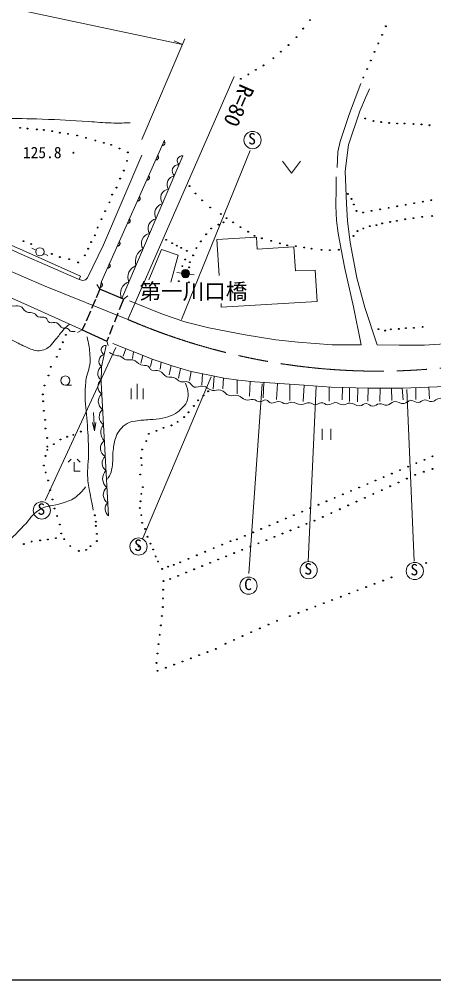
# Model space of a CAD drawing. Units: millimetres, scale not verified. Extents: x 40000 to 680000, y 20000 to 380000.
# Drawn here: x 393657 to 441728, y 205000 to 316409 of the extents above; entities that cross this region are included whole.
import ezdxf
from ezdxf.enums import TextEntityAlignment as Align

# ---------------------------------------------------------------- set-up
doc = ezdxf.new("R2010")
doc.units = ezdxf.units.MM
doc.header["$LTSCALE"] = 1000
doc.linetypes.add('CHAIN', pattern=[18.5, 12, -1.5, 3.5, -1.5])
for name, color, linetype, lineweight in [('M-BGD', 7, 'Continuous', 13), ('M-BMK', 2, 'CHAIN', 13), ('M-STR-HTXT', 7, 'Continuous', 13), ('M-STR-STR1', 1, 'Continuous', 25), ('M-TTL-BAND', 7, 'Continuous', 25)]:
    doc.layers.add(name, color=color, linetype=linetype, lineweight=lineweight)
doc.layers.add('M-BMK-HTXT', color=7, linetype='Continuous')
doc.styles.add('ＭＳ ゴシック', font='')
doc.styles.get('ＭＳ ゴシック').set_extended_font_data('MS Gothic')

msp = doc.modelspace()

# ---------------------------------------------------------------- hatches: boundary and pattern name
at = {"layer": 'M-BGD'}
msp.add_hatch(color=256, dxfattribs=at).paths.add_polyline_path([(413411, 286905, 0.94189), (412461, 286962, 0.02992), (412458, 286905, 0.93275)])

# ---------------------------------------------------------------- linework, layer by layer
for p, q in [((431952, 305458), (433284, 308962)), ((434274, 308339), (433811, 307308)), ((433811, 307308), (433138, 305752)), ((430859, 302219), (431952, 305458)), ((433138, 305752), (431834, 301840)), ((403197, 285972), (410516, 302382)), ((430621, 301027), (430859, 302219)), ((420435, 301195), (412473, 281585)), ((430522, 299219), (430621, 301027)), ((431834, 301840), (431456, 298770)), ((403420, 290254), (407879, 300643)), ((405563, 284022), (412644, 300552)), ((424171, 299963), (425221, 298563)), ((425221, 298563), (426271, 299963)), ((431456, 298770), (431603, 295006)), ((430424, 296793), (430424, 298125)), ((430382, 294774), (430424, 296793)), ((430466, 293064), (430382, 294774)), ((431603, 295006), (431729, 293008)), ((430635, 291606), (430466, 293064)), ((431729, 293008), (432045, 290526)), ((387306, 292030), (393888, 289169)), ((387442, 292541), (394053, 289609)), ((416559, 290841), (421157, 291126)), ((416840, 286687), (416559, 290841)), ((421157, 291126), (421255, 289752)), ((430971, 289699), (430635, 291606)), ((395623, 289633), (395137, 289857)), ((401577, 286407), (403420, 290254)), ((408670, 286173), (410142, 289706)), ((410142, 289706), (412098, 289033)), ((421255, 289752), (425517, 290018)), ((425517, 290018), (425700, 287228)), ((431420, 287484), (430971, 289699)), ((432045, 290526), (432823, 286404)), ((393888, 289169), (400596, 286204)), ((394053, 289609), (400764, 286590)), ((396967, 288992), (396485, 289225)), ((412098, 289033), (411257, 285900)), ((432436, 283066), (431420, 287484)), ((386990, 286576), (393832, 283596)), ((400764, 286590), (400596, 286204)), ((401340, 286189), (401577, 286407)), ((412461, 286962), (411929, 287026)), ((413937, 286765), (413406, 286839)), ((425700, 287228), (427957, 287299)), ((427957, 287299), (428195, 283653)), ((432823, 286404), (433727, 282977)), ((400596, 286204), (401035, 286120)), ((401035, 286120), (401340, 286189)), ((402642, 285655), (403004, 285084)), ((403004, 285084), (403197, 285972)), ((405748, 283945), (406244, 284331)), ((393832, 283596), (400975, 280392)), ((406438, 283762), (410265, 282184)), ((417090, 282998), (417061, 283424)), ((428195, 283653), (417090, 282998)), ((433314, 278630), (432436, 283066)), ((410265, 282184), (412873, 281322)), ((433727, 282977), (435178, 278644)), ((412873, 281322), (415649, 280607)), ((400975, 280392), (400421, 280091)), ((415649, 280607), (419855, 279787)), ((419855, 279787), (423430, 279240)), ((403744, 278577), (403197, 276108)), ((403953, 278583), (403811, 279059)), ((404526, 278795), (409191, 276926)), ((423430, 279240), (425996, 278967)), ((425996, 278967), (429949, 278630)), ((429949, 278630), (433314, 278630)), ((435178, 278644), (437702, 278602)), ((437702, 278602), (440646, 278602)), ((440646, 278602), (444221, 278855)), ((404869, 278330), (396670, 260593)), ((406017, 278197), (405703, 277324)), ((406894, 277846), (406787, 277071)), ((407996, 277405), (407778, 276529)), ((409064, 276976), (408862, 276146)), ((409191, 276926), (411504, 276169)), ((410129, 276619), (410012, 275809)), ((403197, 276108), (403141, 274268)), ((411286, 276240), (411040, 275174)), ((411504, 276169), (413586, 275538)), ((412341, 275915), (412134, 274781)), ((413586, 275538), (413386, 274492)), ((413586, 275538), (415731, 275138)), ((414921, 275289), (414816, 274005)), ((403141, 274268), (403998, 258827)), ((407334, 272351), (407334, 274101)), ((415913, 274948), (407981, 256212)), ((415731, 275138), (417434, 274781)), ((416265, 275026), (416143, 273501)), ((417347, 274799), (417274, 273557)), ((417434, 274781), (419075, 274528)), ((418932, 274550), (418929, 272968)), ((419075, 274528), (420988, 274360)), ((421813, 274138), (420264, 252136)), ((420435, 274409), (420359, 272688)), ((420988, 274360), (423302, 274192)), ((422003, 274286), (421948, 272510)), ((423302, 274192), (426709, 273960)), ((423601, 274171), (423480, 272304)), ((425020, 274075), (425023, 272192)), ((399008, 273980), (399708, 273980)), ((406634, 272351), (406634, 273576)), ((408034, 272351), (408034, 273576)), ((426709, 273960), (426574, 272052)), ((426709, 273960), (429821, 273729)), ((428098, 273857), (427157, 253502)), ((429596, 273746), (429612, 272108)), ((429821, 273729), (434111, 273603)), ((431127, 273691), (431117, 272267)), ((431957, 273666), (431967, 272089)), ((432938, 273637), (432874, 272033)), ((434111, 273603), (434079, 272099)), ((434111, 273603), (438065, 273603)), ((435509, 273603), (435491, 272061)), ((436837, 273603), (436855, 272192)), ((438065, 273603), (444184, 273855)), ((438065, 273603), (438164, 272276)), ((438610, 273476), (439459, 253563)), ((439659, 273669), (439650, 272295)), ((441136, 273730), (441220, 272389)), ((402279, 270798), (402402, 268681)), ((402402, 268681), (402171, 269628)), ((402402, 268681), (402523, 269648)), ((428803, 268912), (428803, 267612)), ((429778, 267612), (429778, 268912)), ((399676, 265387), (399326, 265037)), ((400726, 265037), (400376, 265387)), ((400026, 263987), (400026, 265037)), ((400726, 263987), (400026, 263987))]:
    msp.add_line(p, q, dxfattribs=at)
at = {"layer": 'M-BGD', "lineweight": 25}
for centre in [(426594, 315319), (427376, 316304), (436169, 315590), (425811, 314334), (435734, 314599), (424866, 313414), (435298, 313608), (423996, 312648), (434863, 312618), (421970, 311052), (423126, 311882), (434427, 311627), (420227, 310012), (421099, 310532), (433992, 310636), (419356, 309492), (433556, 309646), (433782, 304892), (434735, 304605), (435626, 304481), (436542, 304381), (437477, 304312), (438318, 304306), (439371, 304256), (440299, 304206), (441247, 304107), (393760, 303816), (394603, 303720), (395687, 303626), (396510, 303570), (397491, 303430), (398370, 303243), (399314, 303131), (400379, 302925), (401398, 302664), (402482, 302336), (403464, 302075), (404314, 301841), (405286, 301411), (406249, 300963), (406155, 299991), (405800, 298850), (405361, 297925), (404931, 296878), (413412, 297057), (404436, 296065), (414113, 296202), (414870, 295403), (431768, 296142), (432188, 295563), (440447, 295250), (441436, 295429), (403613, 294140), (404109, 295168), (415796, 294576), (432459, 294927), (432768, 294170), (434519, 294178), (435507, 294357), (436495, 294535), (437483, 294714), (438471, 294893), (439459, 295071), (403202, 293224), (417043, 293819), (417702, 293342), (433531, 293999), (437452, 293019), (438398, 293209), (439365, 293335), (440396, 293482), (441552, 293587), (402753, 292242), (415908, 292136), (416763, 292585), (417338, 292851), (418459, 292851), (419307, 292283), (433561, 292136), (434297, 292410), (435075, 292515), (435727, 292725), (436673, 292893), (402417, 291345), (410696, 290829), (415333, 291463), (420212, 291758), (420955, 291290), (421789, 291001), (432425, 291274), (432867, 291842), (394148, 290669), (395033, 290339), (401656, 289790), (402006, 290560), (411397, 290436), (411944, 290142), (412448, 289890), (414197, 289865), (414716, 290636), (422883, 290706), (423862, 290412), (424731, 290178), (425731, 290094), (426712, 289926), (427535, 289795), (428703, 289655), (429675, 289617), (430713, 289673), (397444, 289186), (398379, 288821), (399435, 288578), (401264, 289024), (412911, 288544), (413107, 289539), (413822, 289020), (400501, 288204), (412574, 287773), (413374, 287632), (413444, 288235), (412168, 286034), (413332, 285894), (440438, 280717), (399077, 279806), (435307, 280465), (436106, 280296), (436758, 280444), (437662, 280486), (438503, 280570), (439428, 280612), (398699, 278937), (398376, 278137), (398026, 277254), (397311, 276091), (397045, 275081), (396582, 273931), (415571, 273255), (396400, 272894), (396442, 272095), (414421, 272204), (415024, 272765), (396512, 270987), (413291, 270820), (413898, 271559), (396652, 269950), (412029, 269727), (412795, 270269), (396694, 268940), (400788, 268576), (409580, 268661), (410384, 269017), (411309, 269297), (396890, 267847), (398447, 267665), (399204, 267987), (399933, 268211), (408395, 267479), (408694, 268320), (396918, 266837), (396918, 266459), (397675, 267118), (407900, 266507), (396694, 265758), (407788, 265507), (440648, 265312), (441595, 265713), (396512, 264650), (407853, 264684), (437809, 264109), (438756, 264510), (439702, 264911), (441567, 264248), (396722, 263837), (397002, 262912), (407676, 263600), (434970, 262905), (435916, 263306), (436863, 263708), (438609, 263126), (439582, 263570), (440583, 263923), (397241, 261790), (407984, 262142), (433077, 262103), (434024, 262504), (435689, 261793), (436662, 262237), (437635, 262681), (397521, 260697), (407816, 261357), (430238, 260900), (431184, 261301), (432131, 261702), (433742, 260905), (434716, 261349), (397760, 259659), (407638, 259721), (407713, 260497), (427399, 259696), (428345, 260097), (429292, 260498), (430823, 259573), (431796, 260017), (432769, 260461), (398068, 258790), (402428, 258874), (407816, 258880), (424560, 258493), (425506, 258894), (426452, 259295), (428876, 258684), (429850, 259129), (398362, 257809), (402526, 257640), (402554, 258131), (407909, 258002), (422667, 257690), (423613, 258091), (426041, 257500), (426972, 257876), (427903, 258252), (397916, 256213), (398517, 256757), (402667, 256715), (408264, 257291), (408545, 256385), (419828, 256487), (420774, 256888), (421720, 257289), (423248, 256371), (424179, 256747), (425110, 257123), (394186, 255540), (395098, 255821), (396079, 255961), (396976, 256073), (398881, 256098), (399582, 255313), (401923, 255285), (402652, 255888), (408881, 255581), (417180, 255469), (418155, 255880), (418881, 256086), (420455, 255243), (421386, 255619), (422317, 255995), (400578, 254735), (401405, 254864), (409190, 254908), (409479, 254104), (414255, 254236), (415230, 254647), (416205, 255058), (417662, 254115), (418593, 254491), (419524, 254867), (409751, 253506), (410940, 252913), (411575, 253121), (412306, 253414), (413280, 253825), (414869, 252986), (415800, 253362), (416731, 253738), (440852, 253341), (410246, 252655), (412076, 251858), (413007, 252234), (413938, 252610), (410380, 251248), (411146, 251482), (434867, 250921), (435849, 251295), (436831, 251669), (410355, 250242), (431920, 249798), (432902, 250172), (433884, 250546), (410330, 249236), (428974, 248675), (429956, 249049), (430938, 249424), (410304, 248230), (426027, 247552), (427009, 247927), (427991, 248301), (410196, 247196), (422552, 246201), (423549, 246646), (425045, 247178), (410071, 246106), (420557, 245311), (421554, 245756), (409945, 245017), (417564, 243975), (418562, 244420), (419559, 244866), (409695, 242839), (409820, 243928), (415477, 243010), (416441, 243374), (409569, 241750), (412585, 241918), (413549, 242282), (414513, 242646), (409693, 240826), (410657, 241190), (411621, 241554)]:
    msp.add_circle(centre, 50, dxfattribs=at)
at = {"layer": 'M-BGD'}
for centre, radius in [((420710, 302392), 1000), ((399937, 300918), 51.9), ((396056, 289433), 477), ((412934, 286905), 477), ((399007, 274505), 525), ((396277, 259438), 1000), ((407491, 255249), 1000), ((407491, 255249), 50), ((427222, 252504), 1000), ((439525, 252410), 1000), ((420246, 250706), 1000)]:
    msp.add_circle(centre, radius, dxfattribs=at)
at = {"layer": 'M-BGD', "lineweight": 25}
for centre, start, end in [((410308, 302054), 258.64527, 53.2845), ((409561, 300380), 258.64527, 53.2845), ((408513, 298029), 258.64527, 53.2845), ((407437, 295617), 258.64527, 53.2845), ((406283, 293029), 258.64527, 53.2845), ((405105, 290388), 258.64527, 53.2845), ((403961, 287824), 258.64527, 53.2845), ((403059, 285603), 270.37241, 65.01164)]:
    msp.add_arc(centre, 256, start, end, dxfattribs=at)
at = {"layer": 'M-BGD'}
for centre, radius, start, end in [((412546, 299986), 574, 80.25118, 233.37344), ((412110, 298812), 719, 82.53004, 231.09458), ((411835, 297241), 1027, 99.90073, 213.72389), ((411059, 295669), 1005, 94.4513, 219.17332), ((410590, 293849), 1225, 104.63763, 208.98699), ((409717, 292156), 1117, 100.25629, 213.36833), ((408966, 290413), 1143, 99.18483, 214.43979), ((408757, 288306), 1634, 116.65937, 196.96525), ((407672, 286507), 1406, 109.8765, 203.74812), ((406780, 284636), 1363, 106.85096, 206.77366), ((403696, 278043), 536, 84.91593, 250.11067), ((403730, 276741), 827, 105.13777, 229.88884), ((403672, 275329), 912, 121.34018, 235.16969), ((403786, 273799), 1008, 129.11312, 235.32453), ((403993, 272105), 1164, 132.01552, 234.33357), ((404096, 270307), 1157, 132.56102, 233.78808), ((404551, 268495), 1438, 142.32813, 224.02097), ((404133, 266633), 1060, 125.58044, 240.76866), ((404333, 264916), 1068, 132.13976, 234.20934), ((404641, 263125), 1314, 135.26223, 231.08686), ((404495, 261247), 1092, 128.4364, 237.91269), ((404586, 259609), 979, 133.29829, 233.0508)]:
    msp.add_arc(centre, radius, start, end, dxfattribs=at)
for points, knots in [([(366401, 305087), (368866, 304941), (369504, 304906), (371494, 304820), (373907, 304716), (375261, 304707), (377676, 304632), (379586, 304572), (380655, 304462), (382566, 304473), (384986, 304487), (386343, 304517), (388759, 304649), (389905, 304711), (390543, 304817), (391689, 304859), (393495, 304925), (394509, 304870), (396316, 304817), (398421, 304755), (399597, 304655), (401699, 304536), (402722, 304479), (403293, 304399), (404317, 304377), (405171, 304360), (405461, 304364), (406504, 304396)], [0, 0, 0, 0, 1, 1, 1, 2, 2, 2, 3, 3, 3, 4, 4, 4, 5, 5, 5, 6, 6, 6, 7, 7, 7, 8, 8, 8, 9, 9, 9, 9]), ([(375133, 290894), (375241, 290834), (375285, 290819), (375388, 290784), (375612, 290708), (375782, 290836), (375990, 290724), (376262, 290579), (376304, 290339), (376579, 290201), (376916, 290032), (377188, 290203), (377533, 290051), (377876, 289901), (377944, 289608), (378290, 289463), (378547, 289354), (378741, 289484), (379000, 289378), (379237, 289282), (379291, 289079), (379533, 288995), (379792, 288905), (379980, 289044), (380234, 288939), (380463, 288845), (380455, 288590), (380682, 288491), (380995, 288354), (381232, 288524), (381552, 288406), (381829, 288304), (381860, 288025), (382141, 287930), (382442, 287828), (382660, 288005), (382954, 287883), (383173, 287792), (383152, 287541), (383365, 287434), (383671, 287281), (383923, 287427), (384225, 287266), (384474, 287134), (384438, 286838), (384692, 286715), (384960, 286585), (385180, 286767), (385449, 286640), (385701, 286521), (385689, 286237), (385945, 286126), (386210, 286010), (386415, 286178), (386683, 286070), (386908, 285979), (386924, 285758), (387141, 285649), (387405, 285517), (387608, 285599), (387879, 285481), (388137, 285369), (388186, 285140), (388449, 285042), (388794, 284913), (389041, 285063), (389384, 284929), (389628, 284835), (389654, 284594), (389898, 284500), (390179, 284391), (390387, 284532), (390665, 284415), (390926, 284305), (390941, 284043), (391197, 283920), (391496, 283777), (391736, 283951), (392039, 283817), (392397, 283660), (392435, 283299), (392805, 283172), (393137, 283059), (393371, 283259), (393702, 283144), (394092, 283010), (394146, 282654), (394515, 282471), (394829, 282316), (395078, 282445), (395394, 282294), (395613, 282188), (395634, 281969), (395861, 281882), (396181, 281760), (396422, 281926), (396731, 281780), (396975, 281664), (396912, 281345), (397161, 281238), (397469, 281104), (397726, 281345), (398020, 281182), (398226, 281067), (398320, 280966), (398457, 280766)], [0, 0, 0, 0, 1, 1, 1, 2, 2, 2, 3, 3, 3, 4, 4, 4, 5, 5, 5, 6, 6, 6, 7, 7, 7, 8, 8, 8, 9, 9, 9, 10, 10, 10, 11, 11, 11, 12, 12, 12, 13, 13, 13, 14, 14, 14, 15, 15, 15, 16, 16, 16, 17, 17, 17, 18, 18, 18, 19, 19, 19, 20, 20, 20, 21, 21, 21, 22, 22, 22, 23, 23, 23, 24, 24, 24, 25, 25, 25, 26, 26, 26, 27, 27, 27, 28, 28, 28, 29, 29, 29, 30, 30, 30, 31, 31, 31, 32, 32, 32, 33, 33, 33, 34, 34, 34, 35, 35, 35, 35]), ([(389372, 280883), (390095, 280586), (390293, 280496), (390873, 280224), (391753, 279811), (392205, 279498), (393074, 279060), (393745, 278722), (394115, 278515), (394812, 278233), (395100, 278117), (395264, 278045), (395569, 277990), (395864, 277937), (396045, 277936), (396336, 278009), (396621, 278081), (396776, 278160), (397018, 278327), (397350, 278555), (397464, 278770), (397728, 279074), (398141, 279549), (398323, 279855), (398738, 280327), (398941, 280558), (399058, 280685), (399289, 280888), (399368, 280956), (399431, 281010), (399492, 281058)], [0, 0, 0, 0, 1, 1, 1, 2, 2, 2, 3, 3, 3, 4, 4, 4, 5, 5, 5, 6, 6, 6, 7, 7, 7, 8, 8, 8, 9, 9, 9, 10, 10, 10, 10]), ([(400133, 280197), (399910, 280173), (399775, 280147), (399584, 280247), (399438, 280324), (399427, 280475), (399273, 280533), (399019, 280630), (398810, 280502), (398587, 280658), (398533, 280696), (398504, 280712), (398457, 280766)], [0, 0, 0, 0, 1, 1, 1, 2, 2, 2, 3, 3, 3, 4, 4, 4, 4]), ([(401519, 279586), (401710, 278717), (401789, 278450), (401841, 277707), (401871, 277281), (401900, 277040), (401869, 276613), (401809, 275757), (401486, 275322), (401393, 274468), (401316, 273765), (401281, 273367), (401295, 272660), (401320, 271336), (401474, 270602), (401561, 269281), (401637, 268127), (401684, 267479), (401701, 266323), (401720, 265079), (401528, 264382), (401603, 263140), (401651, 262343), (401788, 261908), (401926, 261121), (402039, 260474), (402078, 260266), (402234, 259467)], [0, 0, 0, 0, 1, 1, 1, 2, 2, 2, 3, 3, 3, 4, 4, 4, 5, 5, 5, 6, 6, 6, 7, 7, 7, 8, 8, 8, 9, 9, 9, 9]), ([(404120, 277751), (404410, 277585), (404510, 277520), (404784, 277433), (405001, 277365), (405140, 277390), (405354, 277312), (405653, 277203), (405753, 276980), (406064, 276910), (406363, 276842), (406554, 276973), (406849, 276891), (407246, 276782), (407365, 276494), (407747, 276340), (408065, 276211), (408306, 276320), (408607, 276153), (408819, 276034), (408809, 275801), (409027, 275695), (409327, 275549), (409566, 275739), (409878, 275620), (410295, 275461), (410365, 275071), (410787, 274928), (411079, 274830), (411277, 274946), (411572, 274860), (411932, 274755), (412035, 274472), (412395, 274368), (412730, 274271), (412962, 274453), (413286, 274324), (413600, 274199), (413615, 273863), (413934, 273751), (414301, 273622), (414540, 273906), (414925, 273850), (415408, 273781), (415588, 273423), (416071, 273352), (416430, 273299), (416644, 273470), (417000, 273396), (417463, 273299), (417576, 272884), (418034, 272766), (418418, 272668), (418669, 272879), (419050, 272766), (419429, 272654), (419544, 272356), (419928, 272262), (420260, 272180), (420463, 272363), (420801, 272311), (421109, 272264), (421243, 272061), (421555, 272050), (421844, 272039), (421977, 272296), (422265, 272262), (422543, 272229), (422600, 271934), (422876, 271888), (423202, 271834), (423368, 272093), (423698, 272087), (424065, 272080), (424229, 271801), (424595, 271813), (424865, 271821), (424993, 271984), (425262, 271994), (425702, 272010), (425912, 271711), (426353, 271707), (426749, 271703), (426948, 271967), (427343, 271931), (427622, 271906), (427730, 271672), (428010, 271670), (428279, 271667), (428378, 271917), (428646, 271931), (428970, 271948), (429118, 271705), (429443, 271695), (429778, 271683), (429931, 271927), (430266, 271938), (430660, 271950), (430849, 271665), (431244, 271682), (431561, 271696), (431712, 271887), (432029, 271894), (432468, 271903), (432662, 271549), (433101, 271557), (433446, 271564), (433597, 271853), (433942, 271832), (434239, 271813), (434342, 271533), (434640, 271526), (434971, 271519), (435107, 271791), (435437, 271813), (435786, 271836), (435969, 271607), (436316, 271645), (436671, 271683), (436780, 271997), (437132, 272056), (437582, 272131), (437828, 271773), (438279, 271838), (438622, 271887), (438738, 272200), (439085, 272208), (439428, 272215), (439581, 271928), (439924, 271946), (440233, 271962), (440348, 272228), (440657, 272249), (440986, 272272), (441150, 272033), (441480, 272056), (441891, 272085), (442045, 272439), (442458, 272455), (442875, 272471), (443069, 272150), (443486, 272162), (443878, 272173), (444037, 272474), (444427, 272511), (444775, 272543), (444960, 272278), (445305, 272336), (445739, 272410), (445888, 272748), (446321, 272822), (446635, 272876), (446813, 272622), (447125, 272685), (447467, 272755), (447581, 273017), (447922, 273090), (448208, 273152), (448378, 272939), (448664, 272997), (449069, 273078), (449204, 273394), (449611, 273470), (449971, 273538), (450174, 273242), (450533, 273308), (450917, 273380), (451029, 273710), (451412, 273782), (451762, 273848), (451963, 273595), (452315, 273651), (452678, 273709), (452795, 274007), (453157, 274069), (453553, 274136), (453779, 273894), (454178, 273944), (454574, 273993), (454725, 274280), (455119, 274336), (455425, 274380), (455601, 274193), (455904, 274249), (456208, 274306), (456300, 274559), (456602, 274623), (457022, 274713), (457274, 274482), (457699, 274542), (458120, 274601), (458301, 274851), (458721, 274916), (459030, 274963), (459214, 274792), (459518, 274860), (459889, 274942), (460025, 275198), (460397, 275277), (460738, 275350), (460948, 275157), (461288, 275234), (461618, 275308), (461729, 275545), (462054, 275639), (462419, 275744), (462667, 275523), (463027, 275645), (463248, 275720), (463316, 275882), (463537, 275957), (463913, 276084), (464173, 275856), (464553, 275969), (464889, 276068), (464980, 276370), (465326, 276424), (465589, 276465), (465730, 276242), (465993, 276287), (466265, 276333), (466394, 276467), (466591, 276667)], [0, 0, 0, 0, 1, 1, 1, 2, 2, 2, 3, 3, 3, 4, 4, 4, 5, 5, 5, 6, 6, 6, 7, 7, 7, 8, 8, 8, 9, 9, 9, 10, 10, 10, 11, 11, 11, 12, 12, 12, 13, 13, 13, 14, 14, 14, 15, 15, 15, 16, 16, 16, 17, 17, 17, 18, 18, 18, 19, 19, 19, 20, 20, 20, 21, 21, 21, 22, 22, 22, 23, 23, 23, 24, 24, 24, 25, 25, 25, 26, 26, 26, 27, 27, 27, 28, 28, 28, 29, 29, 29, 30, 30, 30, 31, 31, 31, 32, 32, 32, 33, 33, 33, 34, 34, 34, 35, 35, 35, 36, 36, 36, 37, 37, 37, 38, 38, 38, 39, 39, 39, 40, 40, 40, 41, 41, 41, 42, 42, 42, 43, 43, 43, 44, 44, 44, 45, 45, 45, 46, 46, 46, 47, 47, 47, 48, 48, 48, 49, 49, 49, 50, 50, 50, 51, 51, 51, 52, 52, 52, 53, 53, 53, 54, 54, 54, 55, 55, 55, 56, 56, 56, 57, 57, 57, 58, 58, 58, 59, 59, 59, 60, 60, 60, 61, 61, 61, 62, 62, 62, 63, 63, 63, 64, 64, 64, 65, 65, 65, 66, 66, 66, 67, 67, 67, 68, 68, 68, 69, 69, 69, 70, 70, 70, 71, 71, 71, 72, 72, 72, 73, 73, 73, 74, 74, 74, 74]), ([(403889, 263061), (404048, 263285), (404095, 263376), (404197, 263594), (404392, 264007), (404389, 264282), (404459, 264734), (404557, 265366), (404463, 265735), (404543, 266370), (404625, 267018), (404660, 267394), (404889, 268005), (405016, 268345), (405133, 268523), (405356, 268809), (405614, 269140), (405811, 269292), (406169, 269510), (406496, 269709), (406730, 269721), (407104, 269800), (407754, 269937), (408135, 269899), (408796, 269968), (409366, 270028), (409692, 270013), (410254, 270127), (410765, 270231), (411058, 270305), (411525, 270538), (411922, 270737), (412119, 270906), (412441, 271211), (412739, 271494), (412928, 271663), (413086, 272043), (413224, 272374), (413230, 272591), (413235, 272950), (413243, 273445), (413137, 273666), (412946, 274183)], [0, 0, 0, 0, 1, 1, 1, 2, 2, 2, 3, 3, 3, 4, 4, 4, 5, 5, 5, 6, 6, 6, 7, 7, 7, 8, 8, 8, 9, 9, 9, 10, 10, 10, 11, 11, 11, 12, 12, 12, 13, 13, 13, 14, 14, 14, 14]), ([(401347, 262174), (400953, 261640), (400777, 261431), (400310, 261066), (399736, 260619), (399308, 260524), (398627, 260267), (397598, 259878), (396827, 260108), (395921, 259482), (395125, 258931), (394890, 258378), (394211, 257687), (393237, 256695), (392720, 256105), (391659, 255206), (391114, 254744), (390850, 254391), (390192, 254114), (389810, 253953), (389568, 253933), (389158, 253877), (388738, 253820), (388497, 253824), (388073, 253827), (387337, 253833), (387060, 253910), (386204, 254070)], [0, 0, 0, 0, 1, 1, 1, 2, 2, 2, 3, 3, 3, 4, 4, 4, 5, 5, 5, 6, 6, 6, 7, 7, 7, 8, 8, 8, 9, 9, 9, 9])]:
    msp.add_open_spline(points, degree=3, knots=knots, dxfattribs=at)
at = {"layer": 'M-BMK'}
for p, q in [((396475, 285515), (379324, 292982)), ((406252, 281585), (396475, 285515))]:
    msp.add_line(p, q, dxfattribs=at)
msp.add_arc((435277, 348837), 73248, 246.65543, 284.17125, dxfattribs=at)
at = {"layer": 'M-STR-HTXT'}
for p, q in [((361005, 324385), (412573, 313467)), ((407866, 302447), (412862, 314145)), ((412573, 313467), (411634, 313893)), ((406252, 281585), (418595, 309783))]:
    msp.add_line(p, q, dxfattribs=at)
at = {"layer": 'M-STR-STR1'}
for p, q in [((403004, 285084), (402575, 284093)), ((405748, 283945), (403004, 285084)), ((402491, 283898), (402045, 282867)), ((405748, 283945), (405257, 282705)), ((401905, 282543), (401411, 281400)), ((405097, 282303), (404694, 281285)), ((401296, 281135), (400975, 280392)), ((404529, 280871), (404116, 279827)), ((400975, 280392), (403811, 279059)), ((404005, 279548), (403811, 279059))]:
    msp.add_line(p, q, dxfattribs=at)
at = {"layer": 'M-TTL-BAND'}
msp.add_line((40000, 205000), (579000, 205000), dxfattribs=at)

# ---------------------------------------------------------------- texts
at = {"layer": 'M-BGD', "style": 'ＭＳ ゴシック'}
for s, height, p in [('S', 1320, (420205, 301492)), ('第一川口橋', 1833, (407608, 283379)), ('S', 1320, (395772, 258537)), ('S', 1320, (406986, 254348)), ('S', 1320, (426717, 251604)), ('S', 1320, (439020, 251509)), ('C', 1320, (419741, 249806))]:
    msp.add_text(s, height=height, dxfattribs=at).set_placement(p, align=Align.BOTTOM_LEFT)
at = {"layer": 'M-BMK-HTXT', "style": 'ＭＳ ゴシック'}
msp.add_text('125.8', height=1320, dxfattribs=at).set_placement((394081, 299890), align=Align.BOTTOM_LEFT)
at = {"layer": 'M-STR-HTXT', "style": 'ＭＳ ゴシック'}
msp.add_text('R=80', height=1833, rotation=246.358, dxfattribs=at).set_placement((417784, 306968), align=Align.BOTTOM_CENTER)

doc.saveas('drawing.dxf')
